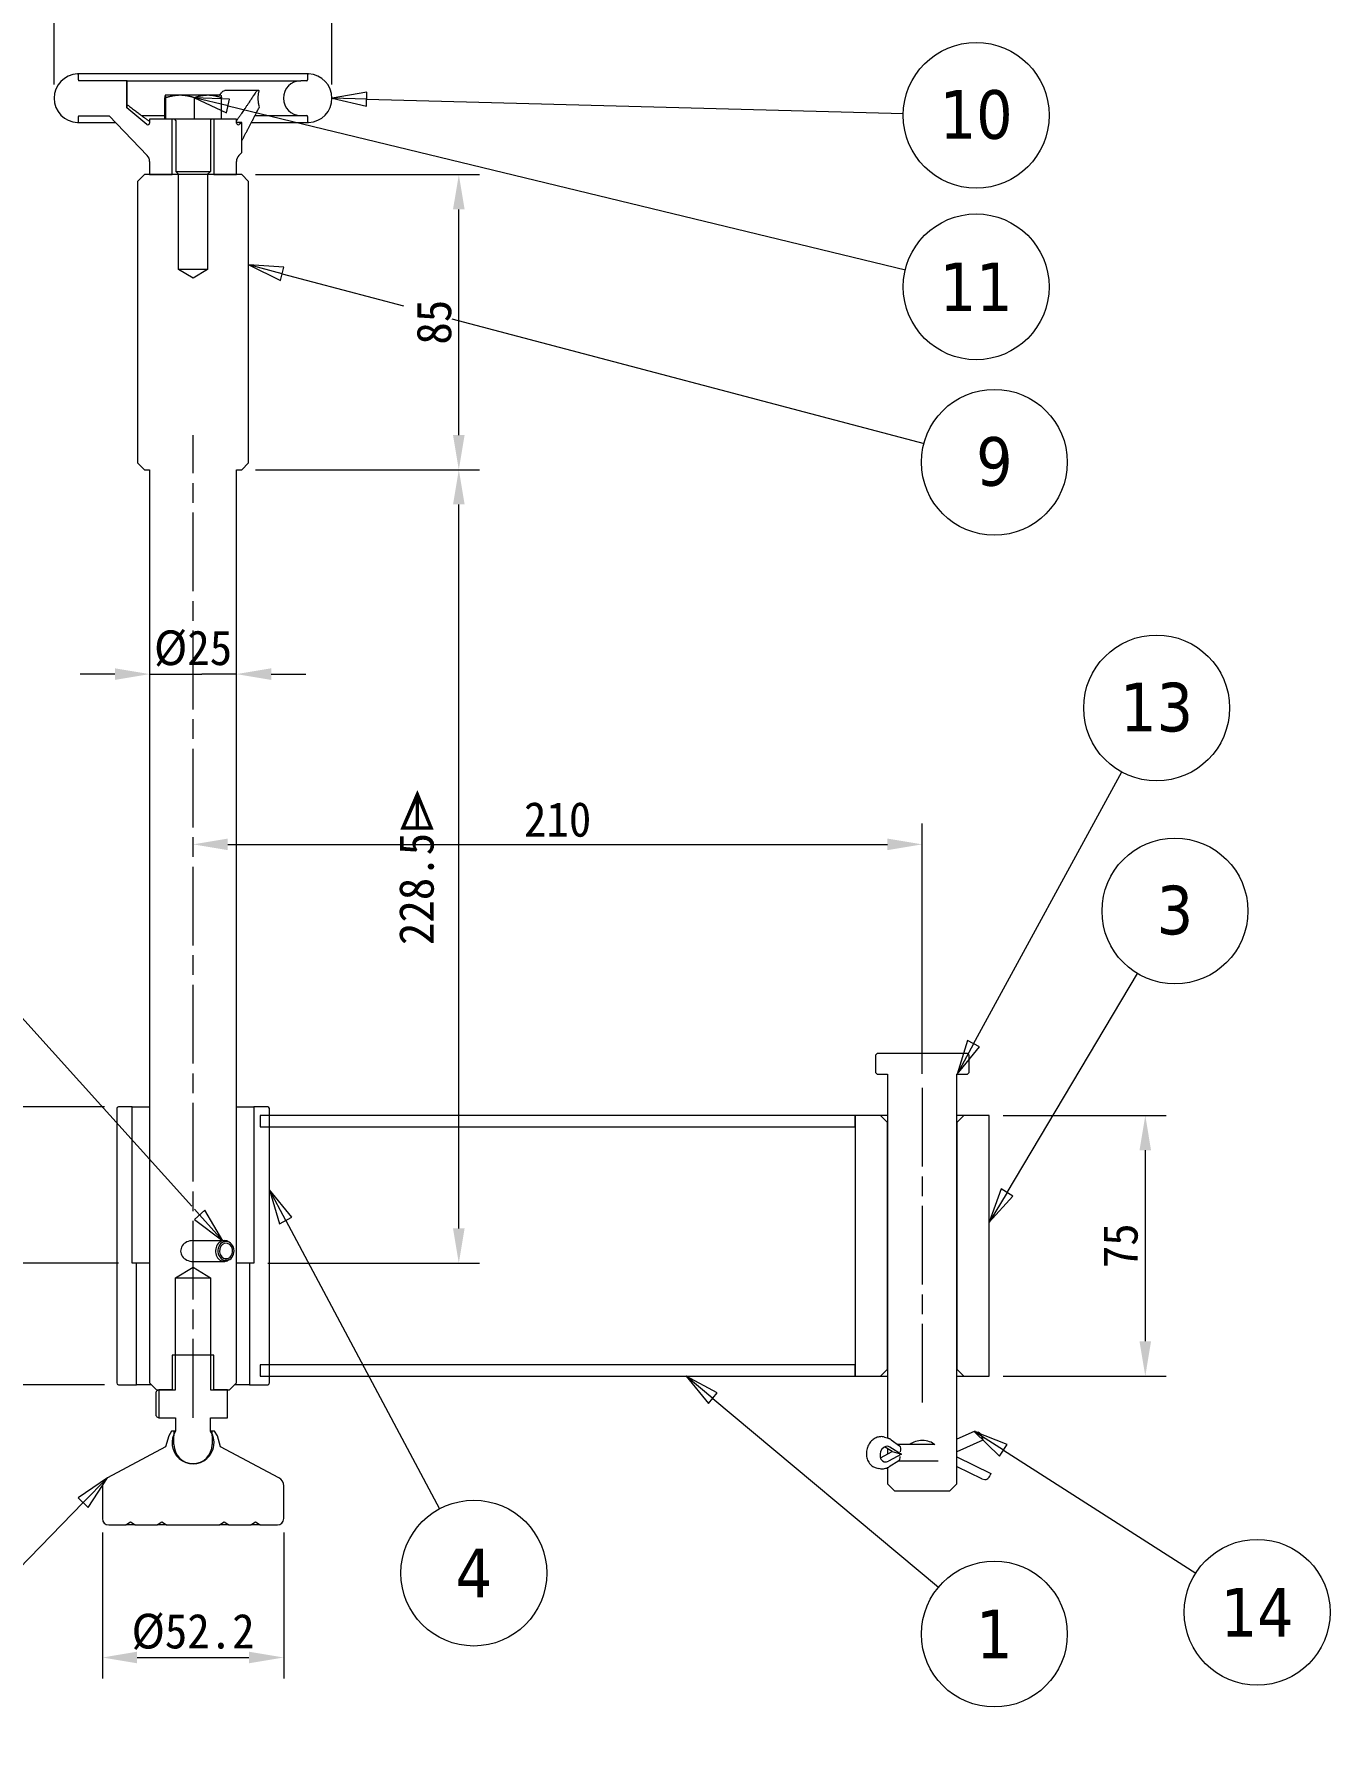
# Model space of a CAD drawing. Header units: millimetres. Extents: x -542 to 1656, y -836 to 1164.
# Drawn here: x 864.8 to 1238, y 285.7 to 775 of the extents above; entities that cross this region are included whole.
import ezdxf

# ---------------------------------------------------------------- set-up
doc = ezdxf.new("R2010")
doc.units = ezdxf.units.MM
doc.header["$LTSCALE"] = 4
doc.linetypes.add('CHAIN', pattern=[0.3543, 0.2362, -0.0295, 0.0591, -0.0295])
doc.layers.add('가는실선_A3', color=9, linetype='Continuous', lineweight=5, true_color=0x808080)
doc.layers.add('가는실선중심선_A3', color=1, linetype='Continuous', lineweight=5, true_color=0xff0000)
doc.layers.add('가는실선_A4', color=7, linetype='Continuous', lineweight=5)
doc.layers.add('굵은실선_A3', color=7, linetype='Continuous', lineweight=18)
doc.styles.add('_ __ (ISO)', font='tahoma.ttf')
doc.styles.add('치수문자_A3(2.5)', font='')
doc.styles.get('치수문자_A3(2.5)').set_extended_font_data('GulimChe')
doc.dimstyles.new('치수_A3(2.5)', dxfattribs={"dimscale": 4, "dimtxt": 2.5, "dimasz": 2.5, "dimexe": 1.5, "dimexo": 1, "dimgap": 0.5, "dimtad": 1, "dimtoh": 1, "dimdec": 1, "dimrnd": 1e-08, "dimdsep": 46, "dimtxsty": '치수문자_A3(2.5)', "dimcen": 0.09, "dimdle": 10, "dimclrd": 8, "dimclre": 8, "dimclrt": 7, "dimadec": 1, "dimazin": 2, "dimtfac": 0.8, "dimtmove": 0, "dimatfit": 3, "dimfxl": 1, "dimtolj": 1, "dimtzin": 0, "dimlwd": -1, "dimlwe": -1, "dimarcsym": 0})

# ---------------------------------------------------------------- blocks, each defined once
blk = doc.blocks.new('*D20')
at = {"layer": 'Defpoints', "color": 0, "transparency": 16777216}
for p in [(889.08, 465.98), (858.12, 420.98), (893.08, 420.98)]:
    blk.add_point(p, dxfattribs=at)
at = {"layer": '가는실선_A4', "color": 8, "transparency": 16777216}
for p, q in [((885.08, 465.98), (852.12, 465.98)), ((858.12, 455.98), (858.12, 430.98)), ((889.08, 420.98), (852.12, 420.98))]:
    blk.add_line(p, q, dxfattribs=at)
for points in [[(856.45, 455.98), (859.79, 455.98), (858.12, 465.98)], [(856.45, 430.98), (859.79, 430.98), (858.12, 420.98)]]:
    blk.add_solid(points, dxfattribs=at)
at = {"layer": '가는실선_A4', "color": 7, "transparency": 16777216, "insert": (850.99, 443.48), "char_height": 10, "attachment_point": 5, "rotation": 90, "style": '치수문자_A3(2.5)'}
blk.add_mtext('\\A1;45', dxfattribs=at)
blk = doc.blocks.new('*D21')
at = {"layer": 'Defpoints', "color": 0, "transparency": 16777216}
for p in [(889.08, 465.98), (834.39, 385.98), (889.08, 385.98)]:
    blk.add_point(p, dxfattribs=at)
at = {"layer": '가는실선_A4', "color": 8, "transparency": 16777216}
for p, q in [((885.08, 465.98), (828.39, 465.98)), ((834.39, 455.98), (834.39, 395.98)), ((885.08, 385.98), (828.39, 385.98))]:
    blk.add_line(p, q, dxfattribs=at)
for points in [[(832.72, 455.98), (836.05, 455.98), (834.39, 465.98)], [(832.72, 395.98), (836.05, 395.98), (834.39, 385.98)]]:
    blk.add_solid(points, dxfattribs=at)
at = {"layer": '가는실선_A4', "color": 7, "transparency": 16777216, "insert": (827.27, 425.98), "char_height": 10, "attachment_point": 5, "rotation": 90, "style": '치수문자_A3(2.5)'}
blk.add_mtext('\\A1;80', dxfattribs=at)
blk = doc.blocks.new('*D22')
at = {"layer": 'Defpoints', "color": 0, "transparency": 16777216}
for p in [(1139.88, 463.48), (1139.88, 388.48), (1184.83, 388.48)]:
    blk.add_point(p, dxfattribs=at)
at = {"layer": '가는실선_A4', "color": 8, "transparency": 16777216}
for p, q in [((1143.88, 463.48), (1190.83, 463.48)), ((1184.83, 453.48), (1184.83, 398.48)), ((1143.88, 388.48), (1190.83, 388.48))]:
    blk.add_line(p, q, dxfattribs=at)
for points in [[(1183.16, 453.48), (1186.49, 453.48), (1184.83, 463.48)], [(1183.16, 398.48), (1186.49, 398.48), (1184.83, 388.48)]]:
    blk.add_solid(points, dxfattribs=at)
at = {"layer": '가는실선_A4', "color": 7, "transparency": 16777216, "insert": (1177.7, 425.98), "char_height": 10, "attachment_point": 5, "rotation": 90, "style": '치수문자_A3(2.5)'}
blk.add_mtext('\\A1;75', dxfattribs=at)
blk = doc.blocks.new('*D23')
at = {"layer": 'Defpoints', "color": 0, "transparency": 16777216}
for p in [(910.58, 541.6), (1120.58, 541.6), (1120.58, 471.48)]:
    blk.add_point(p, dxfattribs=at)
at = {"layer": '가는실선_A4', "color": 8, "transparency": 16777216}
for p, q in [((1120.58, 475.48), (1120.58, 547.6)), ((920.58, 541.6), (1110.58, 541.6))]:
    blk.add_line(p, q, dxfattribs=at)
for points in [[(920.58, 543.26), (920.58, 539.93), (910.58, 541.6)], [(1110.58, 543.26), (1110.58, 539.93), (1120.58, 541.6)]]:
    blk.add_solid(points, dxfattribs=at)
at = {"layer": '가는실선_A4', "color": 7, "transparency": 16777216, "insert": (1015.58, 548.73), "char_height": 10, "attachment_point": 5, "style": '치수문자_A3(2.5)'}
blk.add_mtext('\\A1;210', dxfattribs=at)
blk = doc.blocks.new('*D24')
at = {"layer": 'Defpoints', "color": 0, "transparency": 16777216}
for p in [(884.48, 347.41), (936.68, 347.41), (936.68, 307.41)]:
    blk.add_point(p, dxfattribs=at)
at = {"layer": '가는실선_A4', "color": 8, "transparency": 16777216}
for p, q in [((884.48, 343.41), (884.48, 301.41)), ((936.68, 343.41), (936.68, 301.41)), ((894.48, 307.41), (926.68, 307.41))]:
    blk.add_line(p, q, dxfattribs=at)
for points in [[(894.48, 309.08), (894.48, 305.75), (884.48, 307.41)], [(926.68, 309.08), (926.68, 305.75), (936.68, 307.41)]]:
    blk.add_solid(points, dxfattribs=at)
at = {"layer": '가는실선_A4', "color": 7, "transparency": 16777216, "insert": (910.58, 314.79), "char_height": 10, "attachment_point": 5, "style": '치수문자_A3(2.5)'}
blk.add_mtext('\\A1;\\f굴림체|b0|i0;\\H10.0000;Ø52.2', dxfattribs=at)
blk = doc.blocks.new('*D25')
at = {"layer": 'Defpoints', "color": 0, "transparency": 16777216}
for p in [(870.58, 820.97), (870.58, 756.48), (950.58, 756.48)]:
    blk.add_point(p, dxfattribs=at)
at = {"layer": '가는실선_A4', "color": 8, "transparency": 16777216}
for p, q in [((870.58, 760.48), (870.58, 826.97)), ((950.58, 760.48), (950.58, 826.97)), ((940.58, 820.97), (880.58, 820.97))]:
    blk.add_line(p, q, dxfattribs=at)
for points in [[(880.58, 822.63), (880.58, 819.3), (870.58, 820.97)], [(940.58, 822.63), (940.58, 819.3), (950.58, 820.97)]]:
    blk.add_solid(points, dxfattribs=at)
at = {"layer": '가는실선_A4', "color": 7, "transparency": 16777216, "insert": (910.58, 828.34), "char_height": 10, "attachment_point": 5, "style": '치수문자_A3(2.5)'}
blk.add_mtext('\\A1;\\f굴림체|b0|i0;\\H10.0000;Ø80', dxfattribs=at)
blk = doc.blocks.new('*D26')
at = {"layer": 'Defpoints', "color": 0, "transparency": 16777216}
for p in [(924.58, 649.48), (987.12, 649.48), (928.08, 420.98)]:
    blk.add_point(p, dxfattribs=at)
at = {"layer": '가는실선_A4', "color": 8, "transparency": 16777216}
for p, q in [((928.58, 649.48), (993.12, 649.48)), ((987.12, 430.98), (987.12, 639.48)), ((932.08, 420.98), (993.12, 420.98))]:
    blk.add_line(p, q, dxfattribs=at)
for points in [[(985.45, 639.48), (988.79, 639.48), (987.12, 649.48)], [(985.45, 430.98), (988.79, 430.98), (987.12, 420.98)]]:
    blk.add_solid(points, dxfattribs=at)
at = {"layer": '가는실선_A4', "color": 7, "transparency": 16777216, "insert": (974.96, 535.23), "char_height": 10, "attachment_point": 5, "rotation": 90, "style": '치수문자_A3(2.5)'}
blk.add_mtext('\\A1;\\f굴림체|b0|i0;\\H10.0000;228.5\\fAIGDT|b0|i0;\\H10.0000;y', dxfattribs=at)
blk = doc.blocks.new('*D27')
at = {"layer": 'Defpoints', "color": 0, "transparency": 16777216}
for p in [(924.58, 734.48), (987.12, 734.48), (924.58, 649.48)]:
    blk.add_point(p, dxfattribs=at)
at = {"layer": '가는실선_A4', "color": 8, "transparency": 16777216}
for p, q in [((928.58, 734.48), (993.12, 734.48)), ((987.12, 659.48), (987.12, 724.48)), ((928.58, 649.48), (993.12, 649.48))]:
    blk.add_line(p, q, dxfattribs=at)
for points in [[(985.45, 724.48), (988.79, 724.48), (987.12, 734.48)], [(985.45, 659.48), (988.79, 659.48), (987.12, 649.48)]]:
    blk.add_solid(points, dxfattribs=at)
at = {"layer": '가는실선_A4', "color": 7, "transparency": 16777216, "insert": (980.01, 691.98), "char_height": 10, "attachment_point": 5, "rotation": 90, "style": '치수문자_A3(2.5)'}
blk.add_mtext('\\A1;85', dxfattribs=at)
blk = doc.blocks.new('*D28')
at = {"layer": 'Defpoints', "color": 0, "transparency": 16777216}
for p in [(898.08, 590.63), (923.08, 590.63), (923.08, 590.63)]:
    blk.add_point(p, dxfattribs=at)
at = {"layer": '가는실선_A4', "color": 8, "transparency": 16777216}
for p, q in [((888.08, 590.63), (878.08, 590.63)), ((898.08, 590.63), (908.08, 590.63)), ((908.08, 590.63), (913.08, 590.63)), ((923.08, 590.63), (913.08, 590.63)), ((933.08, 590.63), (943.08, 590.63))]:
    blk.add_line(p, q, dxfattribs=at)
for points in [[(888.08, 592.3), (888.08, 588.96), (898.08, 590.63)], [(933.08, 592.3), (933.08, 588.96), (923.08, 590.63)]]:
    blk.add_solid(points, dxfattribs=at)
at = {"layer": '가는실선_A4', "color": 7, "transparency": 16777216, "insert": (910.58, 598), "char_height": 10, "attachment_point": 5, "style": '치수문자_A3(2.5)'}
blk.add_mtext('\\A1;\\f굴림체|b0|i0;\\H10.0000;Ø25', dxfattribs=at)
blk = doc.blocks.new('품번기호1')
at = {"layer": '가는실선_A3'}
for p, q in [((240.16, 189.55), (237.65, 189.12)), ((240.14, 189.05), (237.65, 189.12)), ((237.65, 189.12), (240.13, 188.55)), ((240.13, 188.55), (240.16, 189.55)), ((240.14, 189.05), (278.79, 188.03))]:
    blk.add_line(p, q, dxfattribs=at)
at = {"layer": '가는실선_A3', "flags": 128}
blk.add_lwpolyline([(240.16, 189.55), (237.65, 189.12), (240.13, 188.55), (240.16, 189.55)], dxfattribs=at)
at = {"layer": '가는실선_A3'}
blk.add_circle((284.03, 187.89), 5.25, dxfattribs=at)
blk.add_solid([(240.16, 189.55), (237.65, 189.12), (240.13, 188.55), (240.16, 189.55)], dxfattribs=at)
at = {"layer": '가는실선_A3', "color": 7, "insert": (284.03, 187.92), "char_height": 3.5, "attachment_point": 5, "style": '_ __ (ISO)'}
blk.add_mtext('10', dxfattribs=at)
blk = doc.blocks.new('품번기호2')
at = {"layer": '가는실선_A3'}
for p, q in [((230.17, 188.57), (227.74, 189.15)), ((230.28, 189.05), (227.74, 189.15)), ((227.74, 189.15), (230.05, 188.08)), ((230.05, 188.08), (230.28, 189.05)), ((230.17, 188.57), (278.95, 176.77))]:
    blk.add_line(p, q, dxfattribs=at)
at = {"layer": '가는실선_A3', "flags": 128}
blk.add_lwpolyline([(230.28, 189.05), (227.74, 189.15), (230.05, 188.08), (230.28, 189.05)], dxfattribs=at)
at = {"layer": '가는실선_A3'}
blk.add_circle((284.03, 175.54), 5.25, dxfattribs=at)
blk.add_solid([(230.28, 189.05), (227.74, 189.15), (230.05, 188.08), (230.28, 189.05)], dxfattribs=at)
at = {"layer": '가는실선_A3', "color": 7, "insert": (284.03, 175.54), "char_height": 3.5, "attachment_point": 5, "style": '_ __ (ISO)'}
blk.add_mtext('11', dxfattribs=at)
blk = doc.blocks.new('품번기호3')
at = {"layer": '가는실선_A3'}
for p, q in [((234.06, 176.48), (231.65, 177.12)), ((234.19, 176.96), (231.65, 177.12)), ((231.65, 177.12), (233.93, 175.99)), ((233.93, 175.99), (234.19, 176.96)), ((234.06, 176.48), (242.79, 174.17)), ((246.28, 173.24), (280.28, 164.25))]:
    blk.add_line(p, q, dxfattribs=at)
at = {"layer": '가는실선_A3', "flags": 128}
blk.add_lwpolyline([(234.19, 176.96), (231.65, 177.12), (233.93, 175.99), (234.19, 176.96)], dxfattribs=at)
at = {"layer": '가는실선_A3'}
blk.add_circle((285.34, 162.91), 5.25, dxfattribs=at)
blk.add_solid([(234.19, 176.96), (231.65, 177.12), (233.93, 175.99), (234.19, 176.96)], dxfattribs=at)
at = {"layer": '가는실선_A3', "color": 7, "insert": (285.34, 162.94), "char_height": 3.5, "attachment_point": 5, "style": '_ __ (ISO)'}
blk.add_mtext('9', dxfattribs=at)
blk = doc.blocks.new('품번기호4')
at = {"layer": '가는실선_A3'}
for p, q in [((265.07, 95.51), (263.15, 97.12)), ((265.39, 95.9), (263.15, 97.12)), ((263.15, 97.12), (264.75, 95.13)), ((264.75, 95.13), (265.39, 95.9)), ((265.07, 95.51), (281.31, 81.91))]:
    blk.add_line(p, q, dxfattribs=at)
at = {"layer": '가는실선_A3', "flags": 128}
blk.add_lwpolyline([(265.39, 95.9), (263.15, 97.12), (264.75, 95.13), (265.39, 95.9)], dxfattribs=at)
at = {"layer": '가는실선_A3'}
blk.add_circle((285.34, 78.54), 5.25, dxfattribs=at)
blk.add_solid([(265.39, 95.9), (263.15, 97.12), (264.75, 95.13), (265.39, 95.9)], dxfattribs=at)
at = {"layer": '가는실선_A3', "color": 7, "insert": (285.34, 78.54), "char_height": 3.5, "attachment_point": 5, "style": '_ __ (ISO)'}
blk.add_mtext('1', dxfattribs=at)
blk = doc.blocks.new('품번기호5')
at = {"layer": '가는실선_A3'}
for p, q in [((286.25, 110.33), (295.65, 126.1)), ((285.82, 110.59), (284.97, 108.19)), ((286.25, 110.33), (284.97, 108.19)), ((286.68, 110.08), (285.82, 110.59)), ((284.97, 108.19), (286.68, 110.08))]:
    blk.add_line(p, q, dxfattribs=at)
at = {"layer": '가는실선_A3', "flags": 128}
blk.add_lwpolyline([(285.82, 110.59), (284.97, 108.19), (286.68, 110.08), (285.82, 110.59)], dxfattribs=at)
at = {"layer": '가는실선_A3'}
blk.add_circle((298.34, 130.6), 5.25, dxfattribs=at)
blk.add_solid([(285.82, 110.59), (284.97, 108.19), (286.68, 110.08), (285.82, 110.59)], dxfattribs=at)
at = {"layer": '가는실선_A3', "color": 7, "insert": (298.34, 130.64), "char_height": 3.5, "attachment_point": 5, "style": '_ __ (ISO)'}
blk.add_mtext('3', dxfattribs=at)
blk = doc.blocks.new('품번기호6')
at = {"layer": '가는실선_A3'}
for p, q in [((221.48, 89.8), (219.38, 88.36)), ((219.74, 88.01), (221.48, 89.8)), ((220.09, 87.66), (221.48, 89.8)), ((219.38, 88.36), (220.09, 87.66)), ((219.74, 88.01), (208.66, 76.64))]:
    blk.add_line(p, q, dxfattribs=at)
at = {"layer": '가는실선_A3', "flags": 128}
blk.add_lwpolyline([(220.09, 87.66), (221.48, 89.8), (219.38, 88.36), (220.09, 87.66)], dxfattribs=at)
at = {"layer": '가는실선_A3'}
blk.add_circle((205.01, 72.89), 5.25, dxfattribs=at)
blk.add_solid([(220.09, 87.66), (221.48, 89.8), (219.38, 88.36), (220.09, 87.66)], dxfattribs=at)
at = {"layer": '가는실선_A3', "color": 7, "insert": (205.01, 72.89), "char_height": 3.5, "attachment_point": 5, "style": '_ __ (ISO)'}
blk.add_mtext('7', dxfattribs=at)
blk = doc.blocks.new('품번기호7')
at = {"layer": '가는실선_A3'}
for p, q in [((227.55, 109.35), (211.32, 127.35)), ((228.12, 108.72), (227.75, 109.13)), ((228.49, 109.05), (227.75, 108.38)), ((229.79, 106.86), (228.49, 109.05)), ((227.75, 108.38), (229.79, 106.86)), ((228.12, 108.72), (229.79, 106.86))]:
    blk.add_line(p, q, dxfattribs=at)
at = {"layer": '가는실선_A3', "flags": 128}
blk.add_lwpolyline([(227.75, 108.38), (229.79, 106.86), (228.49, 109.05), (227.75, 108.38)], dxfattribs=at)
at = {"layer": '가는실선_A3'}
blk.add_circle((207.81, 131.24), 5.25, dxfattribs=at)
blk.add_solid([(227.75, 108.38), (229.79, 106.86), (228.49, 109.05), (227.75, 108.38)], dxfattribs=at)
at = {"layer": '가는실선_A3', "color": 7, "insert": (207.81, 131.24), "char_height": 3.5, "attachment_point": 5, "style": '_ __ (ISO)'}
blk.add_mtext('12', dxfattribs=at)
blk = doc.blocks.new('품번기호8')
at = {"layer": '가는실선_A3'}
for p, q in [((234.32, 108.31), (233.15, 110.52)), ((234.76, 108.55), (233.15, 110.52)), ((233.15, 110.52), (233.88, 108.08)), ((233.88, 108.08), (234.76, 108.55)), ((234.32, 108.31), (245.39, 87.55))]:
    blk.add_line(p, q, dxfattribs=at)
at = {"layer": '가는실선_A3', "flags": 128}
blk.add_lwpolyline([(234.76, 108.55), (233.15, 110.52), (233.88, 108.08), (234.76, 108.55)], dxfattribs=at)
at = {"layer": '가는실선_A3'}
blk.add_circle((247.86, 82.93), 5.25, dxfattribs=at)
blk.add_solid([(234.76, 108.55), (233.15, 110.52), (233.88, 108.08), (234.76, 108.55)], dxfattribs=at)
at = {"layer": '가는실선_A3', "color": 7, "insert": (247.86, 82.93), "char_height": 3.5, "attachment_point": 5, "style": '_ __ (ISO)'}
blk.add_mtext('4', dxfattribs=at)
blk = doc.blocks.new('품번기호9')
at = {"layer": '가는실선_A3'}
for p, q in [((283.84, 121.04), (294.51, 140.62)), ((283.4, 121.28), (282.65, 118.85)), ((284.28, 120.81), (283.4, 121.28)), ((283.84, 121.04), (282.65, 118.85)), ((282.65, 118.85), (284.28, 120.81))]:
    blk.add_line(p, q, dxfattribs=at)
at = {"layer": '가는실선_A3', "flags": 128}
blk.add_lwpolyline([(283.4, 121.28), (282.65, 118.85), (284.28, 120.81), (283.4, 121.28)], dxfattribs=at)
at = {"layer": '가는실선_A3'}
blk.add_circle((297.02, 145.22), 5.25, dxfattribs=at)
blk.add_solid([(283.4, 121.28), (282.65, 118.85), (284.28, 120.81), (283.4, 121.28)], dxfattribs=at)
at = {"layer": '가는실선_A3', "color": 7, "insert": (297.02, 145.25), "char_height": 3.5, "attachment_point": 5, "style": '_ __ (ISO)'}
blk.add_mtext('13', dxfattribs=at)
blk = doc.blocks.new('품번기호10')
at = {"layer": '가는실선_A3'}
for p, q in [((285.99, 91.78), (283.89, 93.12)), ((286.26, 92.2), (283.89, 93.12)), ((283.89, 93.12), (285.72, 91.36)), ((285.72, 91.36), (286.26, 92.2)), ((285.99, 91.78), (299.84, 82.93))]:
    blk.add_line(p, q, dxfattribs=at)
at = {"layer": '가는실선_A3', "flags": 128}
blk.add_lwpolyline([(286.26, 92.2), (283.89, 93.12), (285.72, 91.36), (286.26, 92.2)], dxfattribs=at)
at = {"layer": '가는실선_A3'}
blk.add_circle((304.26, 80.11), 5.25, dxfattribs=at)
blk.add_solid([(286.26, 92.2), (283.89, 93.12), (285.72, 91.36), (286.26, 92.2)], dxfattribs=at)
at = {"layer": '가는실선_A3', "color": 7, "insert": (304.26, 80.11), "char_height": 3.5, "attachment_point": 5, "style": '_ __ (ISO)'}
blk.add_mtext('14', dxfattribs=at)

msp = doc.modelspace()

# ---------------------------------------------------------------- linework, layer by layer
at = {"layer": '가는실선중심선_A3', "linetype": 'CHAIN', "ltscale": 23.990969}
for p, q in [((910.58, 376.48), (910.58, 659.48)), ((1120.58, 471.48), (1120.58, 380.48))]:
    msp.add_line(p, q, dxfattribs=at)
at = {"layer": '굵은실선_A3'}
for p, q in [((943.86, 763.47), (877.3, 763.47)), ((877.58, 761.76), (877.58, 763.19)), ((891.47, 761.53), (877.7, 761.53)), ((891.47, 753.68), (891.47, 761.53)), ((891.63, 761.53), (891.47, 761.53)), ((891.63, 753.61), (891.63, 761.53)), ((891.63, 761.48), (941.58, 761.48)), ((929.35, 758.68), (919.69, 758.68)), ((943.3, 761.48), (941.58, 761.48)), ((943.58, 763.19), (943.58, 761.76)), ((897.27, 748.94), (891.47, 753.68)), ((902.41, 750.48), (902.41, 756.61)), ((902.59, 757.33), (902.58, 757.33)), ((902.58, 757.33), (902.58, 757.33)), ((906.86, 757.33), (902.59, 757.33)), ((902.77, 750.48), (902.77, 756.61)), ((914.85, 757.33), (906.86, 757.33)), ((910.95, 750.48), (910.95, 756.61)), ((918.58, 757.33), (914.85, 757.33)), ((918.58, 757.33), (918.59, 757.33)), ((918.76, 750.48), (918.76, 756.61)), ((877.3, 749.48), (888.26, 749.48)), ((877.58, 749.76), (877.58, 751.2)), ((877.7, 751.43), (886.39, 751.43)), ((886.39, 751.43), (897.38, 740)), ((895.77, 751.48), (902.41, 751.48)), ((902.58, 750.48), (898.08, 750.48)), ((898.08, 750.48), (898.08, 749.33)), ((902.77, 750.48), (902.58, 750.48)), ((910.95, 750.48), (902.77, 750.48)), ((904.58, 734.48), (904.58, 750.48)), ((905.58, 750.08), (905.58, 735.4)), ((918.76, 750.48), (910.95, 750.48)), ((915.58, 750.08), (915.58, 735.4)), ((916.58, 750.48), (916.58, 734.48)), ((923.08, 750.48), (918.76, 750.48)), ((923.08, 749.33), (923.08, 750.48)), ((924.58, 749.5), (923.08, 749.5)), ((924.58, 749.5), (923.9, 748.94)), ((924.58, 740.83), (924.58, 749.5)), ((927.38, 749.48), (943.86, 749.48)), ((928.41, 751.48), (941.58, 751.48)), ((941.58, 751.48), (943.3, 751.48)), ((943.58, 751.2), (943.58, 749.76)), ((923.78, 740), (924.58, 740.83)), ((896.58, 734.48), (894.58, 732.48)), ((906.4, 734.48), (896.58, 734.48)), ((898.08, 738.26), (898.08, 734.48)), ((898.08, 734.48), (904.58, 734.48)), ((905.58, 735.4), (915.58, 735.4)), ((906.5, 734.48), (905.58, 735.4)), ((906.4, 707.18), (906.4, 734.48)), ((906.4, 734.48), (906.5, 734.48)), ((914.66, 734.48), (906.5, 734.48)), ((914.66, 734.48), (915.58, 735.4)), ((914.66, 734.48), (914.77, 734.48)), ((924.58, 734.48), (914.77, 734.48)), ((914.77, 734.48), (914.77, 707.18)), ((916.58, 734.48), (923.08, 734.48)), ((923.08, 734.48), (923.08, 738.26)), ((926.58, 732.48), (924.58, 734.48)), ((894.58, 732.48), (894.58, 651.48)), ((926.58, 651.48), (926.58, 732.48)), ((910.58, 704.66), (906.4, 707.18)), ((914.77, 707.18), (906.4, 707.18)), ((914.77, 707.18), (910.58, 704.66)), ((894.58, 651.48), (896.58, 649.48)), ((924.58, 649.48), (926.58, 651.48)), ((896.58, 649.48), (898.08, 649.48)), ((898.08, 649.48), (898.08, 386.48)), ((923.08, 386.48), (923.08, 649.48)), ((923.08, 649.48), (924.58, 649.48)), ((1107.58, 481.4), (1107.08, 480.9)), ((1107.08, 480.9), (1107.08, 475.9)), ((1133.58, 481.4), (1107.58, 481.4)), ((1134.08, 480.9), (1133.58, 481.4)), ((1134.08, 475.9), (1134.08, 480.9)), ((1107.08, 475.9), (1107.58, 475.4)), ((1107.58, 475.4), (1110.58, 475.4)), ((1110.58, 475.4), (1110.58, 370.66)), ((1130.58, 357.4), (1130.58, 475.4)), ((1130.58, 475.4), (1133.58, 475.4)), ((1133.58, 475.4), (1134.08, 475.9)), ((888.58, 465.48), (888.58, 386.48)), ((893.08, 465.98), (889.08, 465.98)), ((893.08, 420.98), (893.08, 465.98)), ((893.08, 465.98), (898.08, 465.98)), ((923.08, 465.98), (928.08, 465.98)), ((928.08, 465.98), (928.08, 420.98)), ((932.08, 465.98), (928.08, 465.98)), ((932.58, 386.48), (932.58, 465.48)), ((929.88, 463.48), (929.88, 460.28)), ((1101.28, 463.48), (929.88, 463.48)), ((929.88, 460.28), (1101.28, 460.28)), ((1101.28, 460.28), (1101.28, 463.48)), ((1108.58, 463.48), (1101.28, 463.48)), ((1101.28, 463.48), (1101.28, 388.48)), ((1110.58, 461.48), (1108.58, 463.48)), ((1110.58, 463.48), (1108.58, 463.48)), ((1110.58, 390.48), (1110.58, 461.48)), ((1132.58, 463.48), (1130.58, 461.48)), ((1132.58, 463.48), (1130.58, 463.48)), ((1130.58, 461.48), (1130.58, 390.48)), ((1139.88, 463.48), (1132.58, 463.48)), ((1139.88, 388.48), (1139.88, 463.48)), ((910.58, 427.48), (919.58, 427.48)), ((921.03, 426.99), (920.63, 427.21)), ((894.33, 420.98), (893.08, 420.98)), ((894.33, 385.98), (894.33, 420.98)), ((898.08, 420.98), (894.33, 420.98)), ((910.58, 421.48), (919.58, 421.48)), ((919.53, 422.32), (920.6, 422.32)), ((919.67, 421.48), (920.15, 421.72)), ((920.29, 421.6), (919.91, 421.6)), ((920.14, 422.23), (920, 422.23)), ((920.15, 421.72), (920.14, 422.23)), ((920.73, 421.83), (920.29, 421.6)), ((920.6, 422.32), (920.73, 421.83)), ((921.03, 421.97), (920.63, 421.75)), ((926.83, 420.98), (923.08, 420.98)), ((928.08, 420.98), (926.83, 420.98)), ((926.83, 420.98), (926.83, 385.98)), ((905.53, 416.78), (910.58, 419.81)), ((905.53, 384.48), (905.53, 416.78)), ((905.53, 416.78), (915.64, 416.78)), ((910.58, 419.81), (915.64, 416.78)), ((915.64, 416.78), (915.64, 384.48)), ((916.58, 394.48), (904.58, 394.48)), ((904.58, 394.48), (904.58, 384.48)), ((916.58, 384.48), (916.58, 394.48)), ((929.88, 391.68), (929.88, 388.48)), ((1101.28, 391.68), (929.88, 391.68)), ((1101.28, 388.48), (1101.28, 391.68)), ((929.88, 388.48), (1101.28, 388.48)), ((1101.28, 388.48), (1108.58, 388.48)), ((1108.58, 388.48), (1110.58, 390.48)), ((1108.58, 388.48), (1110.58, 388.48)), ((1130.58, 390.48), (1132.58, 388.48)), ((1130.58, 388.48), (1132.58, 388.48)), ((1132.58, 388.48), (1139.88, 388.48)), ((889.08, 385.98), (894.33, 385.98)), ((898.25, 385.98), (894.33, 385.98)), ((898.08, 386.48), (900.08, 384.48)), ((898.25, 386.31), (898.25, 385.98)), ((898.58, 385.98), (898.25, 385.98)), ((899.93, 377.48), (899.93, 383.48)), ((900.08, 384.48), (905.53, 384.48)), ((904.58, 384.48), (900.69, 384.48)), ((900.69, 384.48), (900.69, 376.48)), ((915.64, 384.48), (921.08, 384.48)), ((920.47, 384.48), (916.58, 384.48)), ((920.47, 376.48), (920.47, 384.48)), ((921.08, 384.48), (923.08, 386.48)), ((922.91, 385.98), (922.58, 385.98)), ((922.91, 385.98), (922.91, 386.31)), ((926.83, 385.98), (922.91, 385.98)), ((926.83, 385.98), (932.08, 385.98)), ((900.69, 376.48), (900.62, 376.48)), ((900.69, 376.48), (905.56, 376.48)), ((904.38, 372.61), (903.59, 371.26)), ((905.18, 372.61), (904.38, 372.61)), ((905.18, 371.26), (905.18, 372.61)), ((905.55, 372.61), (905.18, 372.61)), ((905.56, 376.48), (905.56, 372.63)), ((915.61, 372.63), (915.61, 376.48)), ((915.61, 376.48), (920.47, 376.48)), ((915.98, 372.61), (915.62, 372.61)), ((916.78, 372.61), (915.98, 372.61)), ((915.98, 372.61), (915.98, 371.26)), ((917.58, 371.26), (916.78, 372.61)), ((1135.54, 372.5), (1130.58, 370.26)), ((1135.89, 372.51), (1136.7, 372.29)), ((902.69, 368.11), (885.92, 359.2)), ((903.59, 371.26), (902.69, 368.11)), ((905.09, 368.74), (905.09, 371.26)), ((905.09, 371.26), (905.18, 371.26)), ((915.98, 371.26), (916.07, 371.26)), ((916.07, 371.26), (916.07, 368.74)), ((918.48, 368.11), (917.58, 371.26)), ((935.25, 359.2), (918.48, 368.11)), ((1109.72, 370.9), (1110.53, 370.68)), ((1111.89, 366.72), (1109.72, 368.05)), ((1110.58, 367.52), (1110.58, 366)), ((1111.26, 368.04), (1114.61, 365.98)), ((1111.66, 370.14), (1114.07, 368.42)), ((1124.1, 368.75), (1113.6, 368.75)), ((1138.07, 370.05), (1130.58, 366.68)), ((1137.97, 370.55), (1138.07, 370.05)), ((1108.56, 364.88), (1111.89, 366.72)), ((1114.61, 365.98), (1110.86, 363.93)), ((1113.85, 364.02), (1111.08, 362.28)), ((1111.89, 366.72), (1114.61, 365.98)), ((1125.16, 363.95), (1113.73, 363.95)), ((1130.58, 365.22), (1140.35, 360.4)), ((1130.58, 362.44), (1137.67, 358.94)), ((1107.31, 362.02), (1108.12, 361.8)), ((1110.58, 362.02), (1110.58, 357.4)), ((1110.58, 357.4), (1112.58, 355.4)), ((1128.58, 355.4), (1130.58, 357.4)), ((1137.78, 358.89), (1138.59, 358.67)), ((1140.35, 360.4), (1140.15, 359.9)), ((884.48, 356.82), (884.48, 347.41)), ((936.68, 347.41), (936.68, 356.82)), ((1112.58, 355.4), (1128.58, 355.4)), ((886.28, 345.61), (891.23, 345.61)), ((891.23, 345.61), (892.58, 346.51)), ((893.93, 345.61), (891.23, 345.61)), ((892.58, 346.51), (893.93, 345.61)), ((893.93, 345.61), (900.23, 345.61)), ((900.23, 345.61), (901.58, 346.51)), ((902.93, 345.61), (900.23, 345.61)), ((901.58, 346.51), (902.93, 345.61)), ((902.93, 345.61), (918.23, 345.61)), ((918.23, 345.61), (919.58, 346.51)), ((920.93, 345.61), (918.23, 345.61)), ((919.58, 346.51), (920.93, 345.61)), ((920.93, 345.61), (927.23, 345.61)), ((927.23, 345.61), (928.58, 346.51)), ((929.93, 345.61), (927.23, 345.61)), ((928.58, 346.51), (929.93, 345.61)), ((929.93, 345.61), (934.88, 345.61))]:
    msp.add_line(p, q, dxfattribs=at)
for centre, radius, start, end in [((877.58, 756.48), 7, 92.388, 267.612), ((877.3, 763.19), 0.28, 0, 92.388), ((943.86, 763.19), 0.28, 87.612, 180), ((943.58, 756.48), 7, 272.388, 87.612), ((877.86, 761.76), 0.28, 180, 235.2281), ((941.58, 756.48), 5, 90, 270), ((943.3, 761.76), 0.28, 270, 0), ((877.3, 749.76), 0.28, 267.612, 0), ((877.86, 751.2), 0.28, 124.7719, 180), ((897.58, 749.33), 0.5, 230.6931, 0), ((905.18, 750.08), 0.4, 0, 90), ((915.98, 750.08), 0.4, 90, 180), ((923.58, 749.33), 0.5, 180, 309.3069), ((943.3, 751.2), 0.28, 0, 90), ((943.86, 749.76), 0.28, 180, 272.388), ((895.58, 738.26), 2.5, 0, 43.8881), ((925.58, 738.26), 2.5, 136.1119, 180), ((889.08, 465.48), 0.5, 90, 180), ((932.08, 465.48), 0.5, 0, 90), ((889.08, 386.48), 0.5, 180, 270), ((932.08, 386.48), 0.5, 270, 0), ((910.58, 369.26), 6.05, 146.1611, 33.8389), ((910.58, 368.74), 5.49, 180, 0), ((887.18, 356.82), 2.7, 117.9805, 180), ((933.98, 356.82), 2.7, 0, 62.0195), ((886.28, 347.41), 1.8, 180, 270), ((934.88, 347.41), 1.8, 270, 0)]:
    msp.add_arc(centre, radius, start, end, dxfattribs=at)
for centre, major_axis, ratio, start_param, end_param in [((910.58, 424.48), (-3.57, 0), 0.840341, 4.712389, 7.853982), ((919.58, 424.48), (0, 3), 0.840341, 5.854807, 9.460392), ((920.07, 424.48), (0, -2.76), 0.840341, 0.286941, 6.318799), ((920.07, 424.48), (0, -2.25), 0.840341, 0.286941, 6.318799), ((919.58, 424.48), (0, -3), 0.840341, 0.286941, 0.428379), ((1136.2, 371.03), (-0.66, 1.47), 0.511911, 5.884677, 6.283185), ((1137.02, 370.81), (-0.66, 1.47), 0.511911, 4.313881, 5.884677), ((1110.28, 365.98), (-0.6, -2.22), 0.791725, 2.912939, 6.934502), ((1113.4, 366.92), (0.51, 1.58), 0.591648, 4.739557, 6.09556), ((1120.58, 367.4), (-4.19, 0), 0.597287, 3.680852, 5.71143), ((1113.26, 365.56), (0.46, -1.59), 0.533742, 0.152611, 1.257729), ((1138.38, 360.38), (-0.71, -1.44), 0.603598, 0, 0.11821), ((1139.2, 360.16), (-0.71, -1.44), 0.603598, 0.11821, 1.689007)]:
    msp.add_ellipse(centre, major_axis=major_axis, ratio=ratio, start_param=start_param, end_param=end_param, dxfattribs=at)
for points, knots in [([(918.84, 758.18), (918.94, 758.32), (919.06, 758.43), (919.32, 758.61), (919.52, 758.68), (919.69, 758.68)], [-0.4779151, -0.4779151, -0.4779151, -0.4779151, -0.4168919, -0.4168919, -0.331364, -0.331364, -0.331364, -0.331364]), ([(929.61, 758.62), (929.52, 758.66), (929.43, 758.68), (929.2, 758.68), (929.03, 758.61), (928.8, 758.43), (928.69, 758.32), (928.6, 758.18)], [-1.0434145, -1.0434145, -1.0434145, -1.0434145, -0.9959347, -0.9959347, -0.9104067, -0.9104067, -0.8493835, -0.8493835, -0.8493835, -0.8493835]), ([(929.7, 753.99), (929.64, 754.19), (929.59, 754.39), (929.48, 754.87), (929.43, 755.19), (929.36, 755.84), (929.35, 756.17), (929.35, 756.78), (929.36, 757.12), (929.43, 757.77), (929.48, 758.09), (929.56, 758.45), (929.58, 758.54), (929.61, 758.62)], [1.2533338, 1.2533338, 1.2533338, 1.2533338, 1.3169379, 1.3169379, 1.408545, 1.408545, 1.5001521, 1.5001521, 1.5917592, 1.5917592, 1.6833663, 1.6833663, 1.7107385, 1.7107385, 1.7107385, 1.7107385]), ([(891.63, 753.61), (891.63, 753.6), (891.62, 753.59), (891.59, 753.59), (891.55, 753.62), (891.47, 753.68)], [1.079615, 1.079615, 1.079615, 1.079615, 1.125929, 1.125929, 1.2359995, 1.2359995, 1.2359995, 1.2359995]), ([(899.93, 383.48), (899.93, 383.52), (899.93, 383.57), (899.94, 383.66), (899.95, 383.72), (899.97, 383.88), (900.01, 383.98), (900.09, 384.18), (900.16, 384.28), (900.34, 384.45), (900.49, 384.48), (900.62, 384.48)], [-1.6626604, -1.6626604, -1.6626604, -1.6626604, -1.6495141, -1.6495141, -1.6349254, -1.6349254, -1.5943513, -1.5943513, -1.5277753, -1.5277753, -1.3922683, -1.3922683, -1.3922683, -1.3922683]), ([(900.62, 376.48), (900.49, 376.48), (900.34, 376.51), (900.16, 376.68), (900.09, 376.78), (900.01, 376.97), (899.97, 377.08), (899.95, 377.24), (899.94, 377.29), (899.93, 377.38), (899.93, 377.43), (899.93, 377.48)], [-1.9330526, -1.9330526, -1.9330526, -1.9330526, -1.7975455, -1.7975455, -1.7309696, -1.7309696, -1.6903955, -1.6903955, -1.6758068, -1.6758068, -1.6626604, -1.6626604, -1.6626604, -1.6626604]), ([(1109.72, 370.9), (1109.33, 371), (1108.92, 371.04), (1108.11, 370.98), (1107.71, 370.88), (1106.93, 370.54), (1106.55, 370.3), (1105.86, 369.7), (1105.55, 369.33), (1105.03, 368.51), (1104.83, 368.04), (1104.55, 367.08), (1104.48, 366.57), (1104.49, 365.57), (1104.57, 365.07), (1104.87, 364.14), (1105.09, 363.71), (1105.66, 362.98), (1105.99, 362.67), (1106.66, 362.25), (1106.98, 362.11), (1107.31, 362.02)], [4.501057, 4.501057, 4.501057, 4.501057, 4.775364, 4.775364, 5.05969, 5.05969, 5.369028, 5.369028, 5.705001, 5.705001, 6.056325, 6.056325, 6.411816, 6.411816, 6.763792, 6.763792, 7.100501, 7.100501, 7.408243, 7.408243, 7.64265, 7.64265, 7.64265, 7.64265]), ([(1110.53, 370.68), (1110.55, 370.67), (1110.57, 370.67), (1110.65, 370.65), (1110.71, 370.63), (1110.85, 370.58), (1110.93, 370.55), (1111.08, 370.48), (1111.16, 370.44), (1111.31, 370.37), (1111.38, 370.32), (1111.52, 370.24), (1111.59, 370.19), (1111.66, 370.14)], [1.782128, 1.782128, 1.782128, 1.782128, 1.7946527, 1.7946527, 1.8394586, 1.8394586, 1.8967892, 1.8967892, 1.9541198, 1.9541198, 2.0114504, 2.0114504, 2.0687809, 2.0687809, 2.0687809, 2.0687809]), ([(1111.08, 362.28), (1110.92, 362.18), (1110.75, 362.09), (1110.57, 362.01), (1110.56, 362), (1110.36, 361.92), (1110.16, 361.85), (1109.77, 361.75), (1109.56, 361.71), (1109.15, 361.67), (1108.94, 361.67), (1108.53, 361.71), (1108.32, 361.74), (1108.12, 361.8)], [4.2144044, 4.2144044, 4.2144044, 4.2144044, 4.34581, 4.34581, 4.3562676, 4.3562676, 4.4981309, 4.4981309, 4.6399942, 4.6399942, 4.7818574, 4.7818574, 4.9237207, 4.9237207, 4.9237207, 4.9237207])]:
    msp.add_open_spline(points, degree=3, knots=knots, dxfattribs=at)
for points, weights in [([(891.63, 754.62), (895.41, 751.71), (898.08, 749.78)], [1.20550089358, 1.38761365545, 1.54167532872]), ([(902.59, 757.33), (902.5, 757.33), (902.41, 756.61)], [1, 1.04314139574, 1.01001874936]), ([(902.77, 756.61), (902.67, 757.33), (902.59, 757.33)], [1.01001874936, 1.04314139574, 1]), ([(906.86, 757.33), (904.96, 757.33), (902.77, 756.61)], [1, 1.04314139574, 1.01001874936]), ([(910.95, 756.61), (908.76, 757.33), (906.86, 757.33)], [1.01001874936, 1.04314139574, 1]), ([(914.85, 757.33), (913.04, 757.33), (910.95, 756.61)], [1, 1.04314139574, 1.01001874936]), ([(918.76, 756.61), (916.67, 757.33), (914.85, 757.33)], [1.01001874936, 1.04314139574, 1]), ([(918.21, 757.33), (918.52, 757.74), (918.84, 758.18)], [1.09440344508, 1.07640981555, 1.05817417645]), ([(918.59, 757.33), (918.67, 757.28), (918.76, 756.61)], [1.00572567848, 1.04079668929, 1.01001874936]), ([(928.6, 758.18), (925.14, 752.88), (923.08, 749.99)], [1.05817417709, 1.33240029821, 1.55189859274]), ([(924.58, 744.19), (926.59, 747.92), (929.7, 753.99)], [1.06493883802, 1.08106583392, 1.04103075114])]:
    msp.add_rational_spline(points, weights, degree=2, dxfattribs=at)

# ---------------------------------------------------------------- block references
at = {"layer": '가는실선_A3', "xscale": 4, "yscale": 4, "zscale": 4}
for name in ['품번기호1', '품번기호2', '품번기호3', '품번기호9', '품번기호7', '품번기호5', '품번기호8', '품번기호4', '품번기호10', '품번기호6']:
    msp.add_blockref(name, (0, 0), dxfattribs=at)

# ---------------------------------------------------------------- dimensions: what is measured, and where the dimension line sits
at = {"layer": '가는실선_A4', "color": 8, "true_color": 0x808080}
for base, p1, p2, angle, text, override, picture, middle in [((870.58, 820.97), (950.58, 756.48), (870.58, 756.48), 180, '\\f굴림체|b0|i0;\\H10.0000;Ø<>', {"dimgap": 0.5, "dimtoh": 0, "dimdec": 1, "dimtol": 0, "dimlim": 0, "dimtp": 0, "dimtm": 0, "dimtdec": 2, "dimtofl": 0, "dimatfit": 1}, '*D25', (910.58, 820.97)), ((987.12, 649.48), (928.08, 420.98), (924.58, 649.48), 90, '\\f굴림체|b0|i0;\\H10.0000;<>\\fAIGDT|b0|i0;\\H10.0000;y', {"dimgap": 0.5, "dimtoh": 0, "dimdec": 1, "dimtol": 0, "dimlim": 0, "dimtp": 0, "dimtm": 0, "dimtdec": 2, "dimtofl": 0, "dimatfit": 1}, '*D26', (987.12, 535.23)), ((923.08, 590.63), (898.08, 590.63), (923.08, 590.63), 180, '\\f굴림체|b0|i0;\\H10.0000;Ø<>', {"dimgap": 0.5, "dimtoh": 0, "dimdec": 1, "dimse1": 1, "dimse2": 1, "dimtol": 0, "dimlim": 0, "dimtp": 0, "dimtm": 0, "dimtdec": 2, "dimtofl": 0}, '*D28', (910.58, 590.63)), ((936.68, 307.41), (884.48, 347.41), (936.68, 347.41), 180, '\\f굴림체|b0|i0;\\H10.0000;Ø<>', {"dimgap": 0.5, "dimtoh": 0, "dimdec": 1, "dimtol": 0, "dimlim": 0, "dimtp": 0, "dimtm": 0, "dimtdec": 2, "dimtofl": 0, "dimatfit": 1}, '*D24', (910.58, 307.41))]:
    dim = msp.add_linear_dim(base=base, p1=p1, p2=p2, angle=angle, text=text, dimstyle='치수_A3(2.5)', override=override, dxfattribs=at)
    dim.commit()
    dim.dimension.update_dxf_attribs({"geometry": picture, "text_midpoint": middle, "dimtype": 160})
for base, p1, p2, picture, middle in [((987.12, 734.48), (924.58, 649.48), (924.58, 734.48), '*D27', (987.12, 691.98)), ((834.39, 385.98), (889.08, 465.98), (889.08, 385.98), '*D21', (834.39, 425.98)), ((858.12, 420.98), (889.08, 465.98), (893.08, 420.98), '*D20', (858.12, 443.48)), ((1184.83, 388.48), (1139.88, 463.48), (1139.88, 388.48), '*D22', (1184.83, 425.98))]:
    dim = msp.add_linear_dim(base=base, p1=p1, p2=p2, angle=90, dimstyle='치수_A3(2.5)', override={"dimgap": 0.5, "dimtoh": 0, "dimdec": 1, "dimtol": 0, "dimlim": 0, "dimtp": 0, "dimtm": 0, "dimtdec": 2, "dimtofl": 0, "dimatfit": 1}, dxfattribs=at)
    dim.commit()
    dim.dimension.update_dxf_attribs({"geometry": picture, "text_midpoint": middle, "dimtype": 160})
dim = msp.add_linear_dim(base=(1120.58, 541.6), p1=(910.58, 541.6), p2=(1120.58, 471.48), dimstyle='치수_A3(2.5)', override={"dimgap": 0.5, "dimtoh": 0, "dimdec": 1, "dimse1": 1, "dimtol": 0, "dimlim": 0, "dimtp": 0, "dimtm": 0, "dimtdec": 2, "dimtofl": 0, "dimatfit": 1}, dxfattribs=at)
dim.commit()
dim.dimension.update_dxf_attribs({"geometry": '*D23', "text_midpoint": (1015.58, 541.6), "dimtype": 160})

doc.saveas('drawing.dxf')
